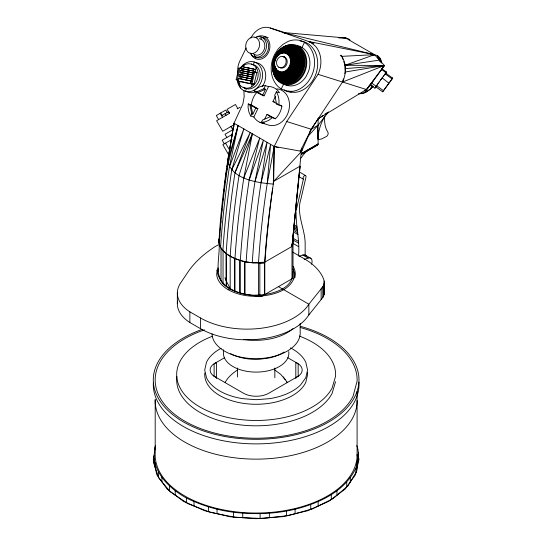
<?xml version="1.0" encoding="UTF-8"?>
<svg xmlns="http://www.w3.org/2000/svg" width="546" height="546" viewBox="0 0 546 546"><rect width="100%" height="100%" fill="white"/><g stroke="black" fill="none" stroke-linecap="round" stroke-linejoin="round"><path stroke-width="0.82" d="M218.939 238.998C217.567 252.784 234.002 258.852 244.874 261.834L244.874 294.198L253.33 295.195L258.456 295.024L258.456 263.097L259.384 250.402A823.975 475.723 -60 0 1 267.192 183.736L270.625 144.369L261.022 182.91A828.05 478.078 -60 0 0 253.18 249.884L252.238 262.769L258.456 263.097L264.619 262.858L265.533 250.382A818.283 472.44 -60 0 1 271.328 197.638L273.703 181.347L274.201 146.43L286.718 121.533L318.059 74.324A24.468 19.813 -72.6 0 0 315.52 46.246L311.049 42.608L308.47 41.441L270.161 27.982A18.741 15.179 -72.6 0 0 250.901 38.084M316.496 145.359L317.588 145.024L318.106 143.864L318.113 118.823L319.335 117.711M295.209 213.029L292.206 244.56L301.624 148.137M293.004 241.298L293.004 275.955L294.976 277.095L261.916 296.178C244.785 295.871 219.833 290.39 216.96 270.222L218.755 269.192M261.916 296.178L259.828 294.97L259.828 262.606M177.559 301.112A48.458 27.976 0 0 0 189.858 322.515L200.566 328.699A65.779 37.974 0 0 0 308.859 314.885L322.863 297.433L324.133 294.178L323.99 290.922M381.456 62.954C381.654 58.988 378.453 55.235 374.515 54.675L283.012 32.501L345.557 37.954A21.506 12.415 -60 0 1 349.966 40.001M226.378 281.163L226.31 285.995L226.31 253.631M227.771 162.217L234.002 123.219L274.201 146.43L273.3 184.07C257.657 182.876 231.654 179.361 227.682 160.92L234.002 123.219L242.895 103.917L244.171 96.738L243.871 90.343M311.206 129.231L342.554 82.023A24.468 19.813 -72.6 0 0 345.277 72.011L345.079 65.254A24.468 19.813 -72.6 0 0 341.81 56.34L340.909 55.139M233.886 126.624L234.002 123.219L227.682 160.92A823.975 475.723 -60 0 0 219.874 227.593L218.946 241.837M253.856 117.021L257.883 108.674L251.385 104.928L248.246 103.945L248.075 107.48L248.894 112.032L250.716 116.039L253.856 117.021A18.7 15.145 -72.6 0 0 263.766 123.28L264.585 123.219L261.445 122.236L262.53 120.024L270.359 116.707L271.826 117.172L266.987 114.373L264.742 118.96M251.385 104.928C251.781 100.116 253.897 95.42 257.234 91.919L264.059 95.864L268.516 86.63L269.574 86.548A18.7 15.145 -72.6 0 1 279.491 92.806L276.351 91.824L274.727 95.134L276.542 103.897L281.893 106.156A18.7 15.145 -72.6 0 1 275.382 118.782L270.359 116.707M219.663 236.903L219.785 235.244M220.209 229.422L220.331 227.757M220.72 222.788L220.864 221.157M221.294 216.243L221.437 214.605M244.874 261.834L253.33 262.831L264.776 262.162L292.117 246.376L292.711 239.721M296.082 211.568C295.782 226.256 299.986 240.793 298.539 255.589M221.724 211.329L221.956 209.029M292.915 237.462L300.15 166.08L273.703 181.347L301.61 151.365L311.309 129.259L318.113 118.823L322.973 115.534M298.88 177.559L300.02 166.134M295.871 206.34L298.662 179.525M321.137 299.583L321.137 288.895C323.642 286.534 325.054 282.76 323.737 279.429A71.26 41.141 0 0 0 304.422 258.879L292.793 252.17M153.815 461.609L153.815 457.029L155.405 445.475M154.231 458.265L153.665 462.837L158.729 478.03L170.441 491.953L187.988 503.644L210.183 512.319L235.503 517.383L262.237 518.488L288.554 515.56L312.66 508.804L332.917 498.669L347.939 485.858L356.709 471.239L358.62 455.801M356.006 472.406C355.576 463.438 360.749 454.333 356.743 445.591M292.335 244.506L293.222 241.421L293.045 238.22M296.212 210.476L303.385 179.204A2.129 1.228 -60 0 1 304.259 175.887A2.129 1.228 -60 0 1 305.985 177.109L301.03 198.526C296.014 213.418 304.559 227.607 305.153 242.328L305.153 255.767M226.488 170.891L226.836 168.523M227.068 166.946L227.423 164.585M261.022 182.91L267.055 142.308L254.968 181.627A830.664 479.586 -60 0 0 246.144 261.882L249.194 262.326M291.987 246.451L292.281 244.526L293.004 243.584L291.987 246.451L291.987 278.822M380.159 61.671L380.576 59.337L377.634 55.712L378.262 58.838M267.192 183.736L274.201 146.43L301.61 151.365L302.498 148.28M234.964 291.7L234.964 258.538A835.148 482.173 -60 0 1 243.837 177.812L252.368 133.825L234.992 172.713A835.148 482.173 -60 0 0 226.126 253.44L226.126 280.664L230.187 288.547L228.201 289.694M254.968 181.627L263.384 140.185L249.188 179.914A833.449 481.197 -60 0 0 240.329 260.456L240.336 293.4M246.144 261.882C236.479 259.794 226.024 255.938 220.584 247.126A830.664 479.586 -60 0 1 229.409 166.871L238.097 125.587L227.682 160.92M219.233 238.936L219.192 243.038M218.96 240.056L219.239 238.779M154.177 455.453L153.296 459.322L156.798 474.692L167.076 489.011L183.415 501.31L204.716 510.742L229.525 516.68L256.142 518.7L282.76 516.68L307.569 510.742L328.869 501.31L345.209 489.011L355.487 474.692L358.988 459.322L358.469 457.036L358.469 452.457M218.038 267.793L216.701 273.662A39.271 22.673 0 0 0 255.972 296.335C271 295.939 292.533 291.284 295.236 273.662A39.271 22.673 0 0 0 293.154 266.38M238.247 80.358L236.159 79.696L238.882 68.059L242.021 68.919L241.653 70.475M238.595 80.337L237.196 79.9L239.926 68.264M239.653 79.006L241.291 72.024M250.955 83.292L253.801 71.301L256.852 72.516L254.095 84.159L250.955 83.292L254.095 84.159M251.999 83.497L254.764 71.854L253.801 71.301M259.821 263.056L264.619 262.79M237.694 80.33A12.531 10.149 -72.6 0 0 239.401 84.418C241.994 88.397 247.584 89.38 251.535 86.869L252.191 84.139L237.96 81.026L238.616 78.296L252.143 81.19M251.788 79.061L239.107 76.263L239.585 74.256L251.72 76.713L251.235 78.713L252.634 79.15M240.056 72.29L240.52 70.352L252.655 72.809L252.191 74.741L240.056 72.29L252.791 75.095M254.381 71.396L240.977 68.455L241.462 66.455L255.685 69.56L243.55 67.11L244.035 65.111C247.98 62.606 253.569 63.582 256.163 67.561A12.531 10.149 -72.6 0 1 251.535 86.869M239.401 84.418L240.056 81.688M245.72 79.969L240.711 78.952L241.202 76.918M246.219 73.533L248.314 74.195L247.741 76.14L241.68 74.918L242.151 72.946M247.338 69.738L249.433 70.393L248.874 72.277L242.615 71.014L243.072 69.11M252.191 84.139L250.095 83.483L250.75 80.747M256.163 67.561L255.2 71.56L253.112 70.905L253.59 68.905M249.188 179.914L259.712 138.07L243.83 177.812M238.097 125.587L228.044 163.868A828.05 478.078 -60 0 0 220.202 230.842L219.26 243.728L220.318 246.444M343.386 78.945L342.554 82.023L384.404 65.5L374.515 54.675L345.557 37.954L338.773 37.654M344.854 73.553L345.277 72.011L345.079 65.254L343.721 61.541M238.309 81.579L237.312 79.771C237.469 84.787 240.622 89.81 245.536 91.353L246.355 88.589L244.26 87.926M254.211 61.944L253.399 64.708L251.303 64.053M222.898 250.389A833.449 481.197 -60 0 1 231.75 169.84L243.857 128.917L229.409 166.871M335.558 381.668L332.07 393.475A79.47 45.884 0 0 1 241.428 425.02A79.47 45.884 0 0 1 176.877 376.597M252.368 133.825L239.059 175.389A835.721 482.507 -60 0 0 230.187 256.176L230.187 288.547M379.893 61.432L380.576 59.337L380.999 62.667M234.992 172.713L250.198 132.576L231.75 169.84M254.825 54.75L254.108 56.6L256.197 57.255L255.617 58.756M260.927 39.114L261.65 37.264L263.745 37.92L264.332 36.425L268.202 37.64M372.133 85.435L370.475 89.114L366.53 91.926L362.599 93.537L358.954 93.83M246.13 47.973L239.892 60.906A18.509 14.988 -72.6 0 0 237.742 72.714M250.716 116.039L251.781 113.821L249.897 104.893L248.246 103.945M265.376 85.64C261.07 85.579 256.927 87.783 254.095 90.936L256.081 92.083L263.882 88.745L265.376 85.64L268.516 86.63M251.781 113.821L252.832 114.148L255.787 108.019L257.883 108.674M256.081 92.083L262.599 95.407L265.554 89.271L263.882 88.745M375.825 87.101L374.918 88.152L370.393 84.842L382.084 68.933M374.918 88.152L379.388 81.702M382.644 91.824L392.704 78.051L382.644 91.824L375.853 86.862L378.194 83.367M385.79 73.341L385.142 73.983M276.542 103.897L277.696 104.259L272.932 101.508L275.512 96.246M288.779 46.779A17.765 14.387 -72.6 0 1 302.197 67.397A17.765 14.387 -72.6 0 1 280.255 79.989L280.023 81.675L281.067 82.002L280.658 82.828M281.224 88.95A26.181 21.198 -72.6 0 1 274.556 54.586L278.194 48.949L282.828 44.444L288.145 41.394A26.181 21.198 -72.6 0 1 314.476 60.34A26.181 21.198 -72.6 0 1 291.939 91.38L286.363 91.025L281.224 88.95L283.797 83.811L286.084 85.101A20.571 16.66 -72.6 0 0 306.217 76.269L308.504 71.444A20.571 16.66 -72.6 0 0 303.46 48.423L299.645 46.273A20.571 16.66 -72.6 0 0 297.543 45.693M304.504 42.431L301.931 47.563L298.792 46.581L298.382 47.4L297.338 47.072L296.922 47.905L295.529 48.26A17.765 14.387 -72.6 0 0 272.925 65.411A17.765 14.387 -72.6 0 0 294.444 78.46A17.765 14.387 -72.6 0 0 295.529 48.26L295.052 49.222L293.625 49.645L293.182 50.532L292.656 50.368L292.253 51.181L291.728 51.017L289.476 53.105L286.725 53.754M300.307 151.14L311.309 129.259L318.134 125.157L328.535 111.896M372.058 86.159L370.475 89.114L364.564 92.731L358.783 93.721M324.795 116.25C320.85 123.089 318.216 130.815 317.956 138.745L317.492 125.239M153.815 457.029C156.019 475.819 170.912 489.359 186.582 498.129C204.143 506.62 223.239 511.971 242.738 513.103C268.263 515.021 294.608 511.855 318.141 501.481C333.961 494.778 348.641 483.756 356.006 467.826M386.077 73.068L386.759 71.949L384.302 75.068M309.862 131.368L311.309 129.259L286.718 121.533M381.094 70.154L384.404 65.5L345.079 65.254L374.515 54.675L308.47 41.441L313.124 43.516M225.143 382.309C228.132 377.061 232.644 373.123 237.64 369.874M379.081 82.084L383.599 75.942M380.603 79.982L382.145 77.887L388.786 83.101M371.498 83.401L364.564 92.731L366.414 89.524L384.404 65.5L345.386 68.591M383.231 76.481L384.862 74.276M373.587 80.439L366.414 89.524L318.113 118.823M376.713 85.524L376.119 86.268L371.594 82.965M371.3 83.791L370.393 84.842M292.206 244.56L293.004 243.584M373.034 86.166L370.475 89.114L373.102 86.384M308.463 135.79L318.134 125.157M272.242 117.793L268.625 120.454L264.667 121.99L261.445 122.236M325.061 114.121L327.143 112.715M373.055 55.542L374.515 54.675L370.359 54.122M221.587 115.718L228.685 111.623L229.62 113.24L216.619 120.748L222.7 131.272L234.097 124.693M237.169 108.886L240.144 107.166M233.749 129.211L225.007 134.255L226.877 137.496M232.616 134.186L222.181 140.206L224.283 143.851M232.05 139.367L222.829 144.69L229.156 155.651M301.972 153.18L318.106 143.864M301.904 153.535L318.038 144.219M301.795 153.849L317.929 144.533M301.406 154.252L317.779 144.806M301.447 154.341L317.588 145.024M224.556 357.705L214.121 363.732L214.121 376.453M298.164 376.276L269.362 392.902A17.977 10.381 0 0 1 242.922 392.902L214.121 376.276M295.809 377.634L299.235 375.505A16.926 9.773 0 0 0 299.235 364.503L295.809 362.367L295.809 378.487M257.76 92.608L265.554 89.271M364.885 90.179L366.414 89.524L318.059 74.324M298.955 256.313L302.791 255.002A7.112 4.102 -60 0 1 306.299 256.101M304.245 259.364L308.08 258.053A7.112 4.102 -60 0 1 311.589 264.278M345.277 72.011L384.404 65.5L381.524 69.444L386.049 72.748L385.223 73.887L392.014 78.849M345.079 65.254L379.463 60.087L377.634 55.712M317.806 139.749L321.58 138.977L326.651 136.384A2.696 1.556 -60 0 0 328.003 132.507L326.849 130.33A36.091 20.837 -60 0 1 324.72 116.271M340.26 55.644L341.81 56.34L374.515 54.675L372.809 54.648M258.456 295.024C271.847 294.587 293.898 288.82 292.936 271.969M338.745 37.851L345.557 37.954M250.716 262.544L252.238 262.769M242.021 68.919L238.882 68.059M236.159 79.696L237.196 79.9M251.467 64.319L254.067 64.844A12.531 10.149 -72.6 0 1 259.841 78.658A12.531 10.149 -72.6 0 1 248.28 88.978L245.68 88.452A12.531 10.149 -72.6 0 1 243.366 87.121M240.977 68.455L253.112 70.905M250.341 72.577L253.283 73.171M248.498 76.297L252.293 77.061M239.107 76.263L251.235 78.713M251.269 81.088L246.56 80.139L247.154 78.119L245.058 77.464M237.96 81.026L250.095 83.483M259.282 38.677L261.002 39.128A8.415 6.811 -72.6 0 1 264.469 48.676A8.415 6.811 -72.6 0 1 256.477 55.187L254.757 54.73A8.415 6.811 -72.6 0 1 253.248 53.74M283.012 32.501L285.34 33.135M270.161 27.982L285.961 32.951M308.47 41.441L313.998 43.175M283.913 56.955L284.957 57.289M278.794 67.185L279.839 67.513M278.071 71.048L279.511 73.014L279.231 74.788L279.75 74.952L279.347 75.757L279.873 75.921L279.463 76.733L279.989 76.897L279.545 77.785L280.071 77.948L279.689 78.706L280.214 78.87L279.736 79.825L280.255 79.989M247.925 67.759L250.013 68.414M241.462 66.455L242.854 66.892M254.764 71.854L256.852 72.516M246.785 71.622L248.874 72.277M240.52 70.352L242.615 71.014M245.645 75.484L247.741 76.14M239.585 74.256L241.68 74.918M288.124 91.141L291.264 92.124M244.465 79.477L245.864 79.914M238.616 78.296L240.711 78.952M243.666 82.18L245.761 82.842M254.095 90.936L256.449 91.673M262.599 95.407L264.059 95.864M272.932 101.508L274.918 102.129M249.897 104.893L255.787 108.019M266.987 114.373L275.382 118.782M259.923 122.331L267.253 124.638A18.7 15.145 -72.6 0 0 288.711 110.845A18.7 15.145 -72.6 0 0 276.904 88.855M274.201 146.43L278.167 147.673M254.921 56.634L256.92 57.603A10.47 8.483 -72.6 0 0 267.629 51.31A10.47 8.483 -72.6 0 0 265.022 38.541L263.022 37.572A10.47 8.483 -72.6 0 0 260.817 37.285M279.525 67.356L280.624 67.916A5.794 4.696 -72.6 0 0 286.589 64.564A5.794 4.696 -72.6 0 0 285.271 57.446L284.179 56.88A5.794 4.696 -72.6 0 0 282.958 56.695M216.475 377.634L213.049 375.505A16.926 9.773 0 0 1 213.049 364.503L216.475 362.367L216.475 378.487M279.607 81.183L283.251 83.238A19.636 15.902 -72.6 0 0 303.678 72.563A19.636 15.902 -72.6 0 0 299.843 48.225L296.198 46.171A19.636 15.902 -72.6 0 0 290.704 45.407M279.798 104.948L281.893 106.156M300.163 150.525L301.61 151.365M299.802 172.229L305.664 175.614M299.713 177.088L303.385 179.204M294.765 225.218L296.969 226.488M294.287 226.385L297.215 228.078M293.782 227.566L297.447 229.682M293.987 229.19L297.652 231.306M294.171 230.835L297.836 232.951M294.335 232.487L298 234.603M293.304 238.411L298.444 241.373M292.629 239.714L298.498 243.1M292.67 243.209L298.539 246.594M305.685 255.351L310.974 258.401M302.791 255.002L308.08 258.053M278.446 286.636L308.859 304.197L308.859 314.885M216.96 270.222L218.434 271.075M287.728 357.705L298.164 363.732L298.164 376.453M218.386 244.908A34.132 19.704 0 0 0 212.333 248.471A144.062 83.176 0 0 0 187.155 273.259L180.644 282.924A48.458 27.976 0 0 0 189.858 311.827L200.566 318.011A65.779 37.974 0 0 0 308.859 304.197L322.863 286.746L322.863 297.433M292.117 246.376C291.277 243.543 294.096 241.004 293.025 238.111M278.173 74.747L280.651 76.46A14.025 11.357 -72.6 0 0 295.557 70.1A14.025 11.357 -72.6 0 0 293.946 52.355L291.468 50.648A14.025 11.357 -72.6 0 0 285.599 49.925M274.645 369.874L280.862 374.495L285.224 379.641M382.029 68.83L386.561 72.14L385.817 73.184L392.608 78.146M376.59 85.674L383.381 90.636M278.562 74.072L280.241 75.307A13.09 10.599 -72.6 0 0 294.233 69.792A13.09 10.599 -72.6 0 0 293.106 53.139L290.841 51.467A13.09 10.599 -72.6 0 0 288.206 50.607M283.244 376.883L287.141 382.309M286.37 381.238L287.251 382.466M237.776 108.531L235.442 104.484L227.129 109.282L229.463 113.329M227.361 112.749L225.798 110.046L216.312 115.527L218.646 119.574M225.116 113.677L226.051 115.302M230.917 126.529L232.787 129.771M220.666 113.015L222.065 115.445M220.188 113.288L222.522 117.335M225.559 143.12L229.777 150.423M293.025 268.994L294.765 273.669L294.976 277.095M224.952 277.709L226.126 280.664M238.643 82.187L240.493 88.008M341.81 56.34L342.902 59.309M250.948 105.228L252.832 114.148M381.477 61.425L381.627 62.858M300.15 323.409L300.204 332.575A44.103 25.437 -0.4 0 1 256.907 358.647A44.103 25.437 -0.4 0 1 212.019 333.859M357.227 462.482L357.227 467.062M357.091 391.557L357.091 456.074M350.314 477.32L350.314 481.9M346.737 482.302L346.737 486.882M336.984 490.622L336.984 495.202M331.299 494.901L331.299 499.481M324.153 281.047L324.228 293.366M324.133 283.49L324.133 294.178M323.955 284.302L323.955 294.99M323.696 285.108L323.696 295.796M323.348 285.899L323.348 296.587M318.141 501.481L318.141 506.06M310.735 504.763L310.735 509.343M295.079 509.152L295.079 513.731M286.452 511.213L286.452 515.793M274.843 368.031L274.843 377.757M269.355 513.117L269.355 517.697M264.776 262.162L264.776 294.533M264.619 262.858L264.619 294.622M260.101 513.82L260.101 518.4M244.745 261.807L244.745 294.178C236.452 292.642 228.228 289.346 222.345 283.108C213.82 270.55 221.185 253.781 218.659 239.769M242.738 513.103L242.738 517.683M239.482 260.299L239.482 292.67M237.442 368.031L237.442 376.986M234.603 258.415L234.603 290.786M233.483 512.394L233.483 516.98M223.416 349.815L223.416 353.207A32.726 18.892 0 0 0 257.569 372.085A32.726 18.892 0 0 0 288.745 351.563M223.041 250.812L223.041 283.176M221.021 248.45L221.021 280.821M217.567 269.656L217.567 271.348M217.035 509.111L217.035 513.69M208.408 507.043L208.408 511.629M200.566 318.011L200.566 328.699M193.994 501.412L193.994 505.992M189.858 311.827L189.858 322.515M186.582 498.129L186.582 502.709M177.341 292.997L177.341 303.685M175.191 490.533L175.191 495.12M169.506 486.261L169.506 490.84M161.903 477.218L161.903 481.797M158.326 472.235L158.326 476.822M155.057 447.003L155.057 449.29M155.037 462.373L155.037 466.953M204.791 373.041A51.426 29.689 0 0 0 248.102 403.91A51.426 29.689 0 0 0 305.815 382.268L307.569 374.583A51.426 29.689 0 0 0 307.412 372.263M221.157 348.246A51.426 29.689 0 0 0 206.47 362.319L204.716 370.004L206.47 377.689A51.426 29.689 0 0 0 242.834 398.682L256.142 399.692L269.451 398.682A51.426 29.689 0 0 0 300.675 384.848L305.815 377.689L307.569 370.004L305.815 362.319A51.426 29.689 0 0 0 290.417 347.87M212.551 336.22A79.47 45.884 0 0 0 208.367 411.247A79.47 45.884 0 0 0 332.07 388.131L335.558 376.324A79.47 45.884 0 0 0 299.29 336.049M204.416 329.859A100.976 58.299 0 0 0 194.328 426.023A100.976 58.299 0 0 0 353.057 396.3L357.091 381.265A100.976 58.299 0 0 0 300.129 327.45M357.118 400.587A100.976 58.299 0 0 1 255.214 459.138A100.976 58.299 0 0 1 155.194 399.508L155.194 453.405A100.976 58.299 0 0 0 255.214 513.035A100.976 58.299 0 0 0 357.118 454.484M358.906 382.07A102.846 59.377 0 0 1 256.845 443.884A102.846 59.377 0 0 1 153.33 382.882M300.443 326.337A102.846 59.377 0 0 1 338.841 415.226A102.846 59.377 0 0 1 180.385 420.086A102.846 59.377 0 0 1 202.259 329.347M264.906 262.087A974.494 562.626 -60 0 1 272.727 188.172M226.153 174.31A974.494 562.626 -60 0 1 226.344 172.802M226.645 170.536A974.494 562.626 -60 0 1 226.843 169.028M227.15 166.755A974.494 562.626 -60 0 1 227.354 165.247M222.802 200.703A819.164 472.945 -60 0 1 222.98 199.051M223.348 195.741A819.164 472.945 -60 0 1 223.539 194.083M223.826 191.598A819.164 472.945 -60 0 1 224.119 189.107M224.42 186.609A819.164 472.945 -60 0 1 224.624 184.951M224.938 182.453A819.164 472.945 -60 0 1 225.259 179.948M225.478 178.283A819.164 472.945 -60 0 1 225.805 175.805M226.03 174.16A819.164 472.945 -60 0 1 226.365 171.683M292.963 328.603A44.103 25.437 -0.4 0 1 243.646 339.359M284.132 351.986A37.401 21.574 -0.4 0 1 268.898 358.026L259.37 359.275A37.401 21.574 -0.4 0 1 230.617 353.672M300.15 40.97A26.181 21.198 -72.6 0 1 317.547 66.585A26.181 21.198 -72.6 0 1 295.079 92.37L289.503 92.015A26.181 21.198 -72.6 0 1 284.364 89.933M301.017 158.06A22.7 13.104 -60 0 1 306.9 151.065M307.985 150.13A22.7 13.104 -60 0 1 309.084 149.27M255.753 62.613A15.336 12.415 -72.6 0 1 265.179 71.56A15.336 12.415 -72.6 0 1 262.162 86.725M256.524 91.53A15.336 12.415 -72.6 0 1 246.43 91.394M256.729 36.964A11.998 9.719 -72.6 0 1 269.226 41.96A11.998 9.719 -72.6 0 1 264.018 57.719A11.998 9.719 -72.6 0 1 251.071 54.095M250.321 53.037A10.47 8.483 -72.6 0 0 252.825 55.979L254.825 56.948A10.47 8.483 -72.6 0 0 265.533 50.655A10.47 8.483 -72.6 0 0 262.926 37.886L260.933 36.916A10.47 8.483 -72.6 0 0 254.996 37.694M240.609 68.161A12.531 10.149 -72.6 0 1 244.035 65.111M240.274 68.202A15.336 12.415 -72.6 0 1 256.975 63.199A15.336 12.415 -72.6 0 1 261.2 81.818A15.336 12.415 -72.6 0 1 245.536 91.353M237.401 75.594A15.336 12.415 -72.6 0 1 237.722 74.017M274.42 64.435A10.285 8.326 -72.6 0 0 276.89 70.53L278.658 71.881A10.285 8.326 -72.6 0 0 289.68 67.718A10.285 8.326 -72.6 0 0 288.95 54.6L287.189 53.249A10.285 8.326 -72.6 0 0 274.474 62.462M275.211 66.51A10.285 8.326 -72.6 0 0 277.416 70.7L279.183 72.045A10.285 8.326 -72.6 0 0 290.206 67.881A10.285 8.326 -72.6 0 0 289.476 54.764L287.708 53.419A10.285 8.326 -72.6 0 0 283.449 52.675M281.245 53.337A10.285 8.326 -72.6 0 1 282.705 52.826M277.313 77.505A17.765 14.387 -72.6 0 1 275.102 74.113M274.822 73.478A17.765 14.387 -72.6 0 1 274.119 71.458M278.201 52.846A17.765 14.387 -72.6 0 1 279.702 51.208M282.029 49.297A17.765 14.387 -72.6 0 1 283.47 48.423M278.59 76.945A15.895 12.872 -72.6 0 0 279.682 77.778L282.753 79.163A15.895 12.872 -72.6 0 0 298.867 69.199A15.895 12.872 -72.6 0 0 294.533 49.986L290.943 48.43A15.895 12.872 -72.6 0 0 274.829 58.395A15.895 12.872 -72.6 0 0 279.163 77.607L282.227 78.999A15.895 12.872 -72.6 0 0 298.341 69.035A15.895 12.872 -72.6 0 0 294.007 49.822M275.901 73.642A15.895 12.872 -72.6 0 1 275.239 72.318M274.679 60.524A15.895 12.872 -72.6 0 1 275.512 58.176M285.34 48.744A15.895 12.872 -72.6 0 1 286.718 48.41M288.097 48.253A15.895 12.872 -72.6 0 1 291.462 48.594M279.422 72.98A11.22 9.084 -72.6 0 1 276.208 69.219M280.275 53.89A11.22 9.084 -72.6 0 1 281.975 52.866M282.562 52.607A11.22 9.084 -72.6 0 1 287.367 52.218M274.986 74.884A18.7 15.145 -72.6 0 0 278.801 79.866L282.227 81.914A18.7 15.145 -72.6 0 0 301.808 72.202A18.7 15.145 -72.6 0 0 298.56 48.881L295.127 46.833A18.7 15.145 -72.6 0 0 289.653 45.994M282.036 48.819A18.7 15.145 -72.6 0 1 283.278 48.021M283.913 47.673A18.7 15.145 -72.6 0 1 287.223 46.39M276.631 73.853A14.96 12.114 -72.6 0 0 278.883 76.276L281.654 77.839A14.96 12.114 -72.6 0 0 297.222 69.704A14.96 12.114 -72.6 0 0 294.287 51.16L291.516 49.597A14.96 12.114 -72.6 0 0 285.162 49.399M280.849 51.577A14.96 12.114 -72.6 0 1 282.029 50.778M282.63 50.43A14.96 12.114 -72.6 0 1 284.527 49.597M276.215 75.13A16.83 13.63 -72.6 0 0 278.678 77.935L281.75 79.798A16.83 13.63 -72.6 0 0 299.399 71.178A16.83 13.63 -72.6 0 0 296.587 50.15L293.516 48.287A16.83 13.63 -72.6 0 0 287.128 47.679M275.812 74.474A16.83 13.63 -72.6 0 1 274.529 71.56M283.538 48.908A16.83 13.63 -72.6 0 1 285.681 48.041M272.788 69.431A20.571 16.66 -72.6 0 0 279.129 81.968L282.944 84.118A20.571 16.66 -72.6 0 0 304.347 72.939A20.571 16.66 -72.6 0 0 300.32 47.441L296.505 45.291A20.571 16.66 -72.6 0 0 276.774 53.488M274.085 58.948A20.571 16.66 -72.6 0 1 274.938 56.811M276.249 69.008A9.814 7.951 -72.6 0 0 277.682 70.652L279.47 71.744A9.814 7.951 -72.6 0 0 289.776 66.755A9.814 7.951 -72.6 0 0 288.165 54.477L286.377 53.385A9.814 7.951 -72.6 0 0 282.227 53.105M276.699 57.275A9.814 7.951 -72.6 0 1 277.709 55.951M279.061 72.365A10.749 8.709 -72.6 0 1 276.003 68.741M278.972 54.907A10.749 8.709 -72.6 0 1 279.982 54.068M282.944 52.6A10.749 8.709 -72.6 0 1 286.78 52.518L288.875 53.419A10.749 8.709 -72.6 0 1 291.98 66.339A10.749 8.709 -72.6 0 1 281.156 73.266L278.542 72.202A10.749 8.709 -72.6 0 1 274.556 64.756M280.63 73.103A10.749 8.709 -72.6 0 0 291.462 66.175A10.749 8.709 -72.6 0 0 288.349 53.255L286.261 52.355A10.749 8.709 -72.6 0 0 278.453 54.743M274.604 62.688A10.749 8.709 -72.6 0 1 274.829 61.302M274.993 60.62A10.749 8.709 -72.6 0 1 276.01 58.013M276.713 56.811A10.749 8.709 -72.6 0 1 277.532 55.719M277.307 71.976A12.155 9.842 -72.6 0 0 279.245 73.785L281.579 74.884A12.155 9.842 -72.6 0 0 293.953 67.411A12.155 9.842 -72.6 0 0 290.779 52.655L287.926 51.399A12.155 9.842 -72.6 0 0 276.235 57.439M275.894 69.56A12.155 9.842 -72.6 0 1 275.232 67.458M281.347 52.682A12.155 9.842 -72.6 0 1 283.251 51.781M283.906 51.577A12.155 9.842 -72.6 0 1 288.452 51.563M290.26 52.491A12.155 9.842 -72.6 0 1 293.434 67.247A12.155 9.842 -72.6 0 1 281.06 74.72L278.726 73.621A12.155 9.842 -72.6 0 1 274.426 65.035M274.536 62.694A12.155 9.842 -72.6 0 1 274.822 61.132M275.02 60.367A12.155 9.842 -72.6 0 1 275.873 58.142M289.039 52.976A11.22 9.084 -72.6 0 1 292.363 66.414A11.22 9.084 -72.6 0 1 281.094 73.73M275.02 67.144A11.22 9.084 -72.6 0 0 278.904 72.816L281.613 73.894A11.22 9.084 -72.6 0 0 292.881 66.578A11.22 9.084 -72.6 0 0 289.557 53.139L286.848 52.054A11.22 9.084 -72.6 0 0 277.75 55.637M274.87 66.475A11.22 9.084 -72.6 0 1 274.672 64.36M277.634 74.201A14.025 11.357 -72.6 0 1 276.235 72.277M278.392 54.347A14.025 11.357 -72.6 0 1 281.19 51.802M282.61 50.955A14.025 11.357 -72.6 0 1 284.848 50.096M277.02 72.529A13.09 10.599 -72.6 0 1 276.215 71.267M275.873 70.584A13.09 10.599 -72.6 0 1 275.095 68.359M277.771 55.576A13.09 10.599 -72.6 0 1 279.395 53.726M279.989 53.187A13.09 10.599 -72.6 0 1 281.92 51.85M282.596 51.501A13.09 10.599 -72.6 0 1 284.691 50.758M276.351 91.824A18.7 15.145 -72.6 0 1 278.753 105.173M255.767 37.483L254.047 37.032A8.415 6.811 -72.6 0 0 246.055 43.537A8.415 6.811 -72.6 0 0 249.522 53.085L251.242 53.542A8.415 6.811 -72.6 0 0 259.234 47.031A8.415 6.811 -72.6 0 0 255.767 37.483M284.227 57.118L283.128 56.552A5.794 4.696 -72.6 0 0 277.156 59.91A5.794 4.696 -72.6 0 0 278.48 67.022L279.572 67.588A5.794 4.696 -72.6 0 0 285.544 64.237A5.794 4.696 -72.6 0 0 284.227 57.118M298.792 47.898L295.147 45.844A19.636 15.902 -72.6 0 0 274.72 56.511A19.636 15.902 -72.6 0 0 278.562 80.856L282.207 82.903A19.636 15.902 -72.6 0 0 302.634 72.236A19.636 15.902 -72.6 0 0 298.792 47.898M293.768 50.996L290.991 49.433A14.96 12.114 -72.6 0 0 275.43 57.562A14.96 12.114 -72.6 0 0 278.358 76.106L281.135 77.675A14.96 12.114 -72.6 0 0 296.696 69.54A14.96 12.114 -72.6 0 0 293.768 50.996M298.034 48.717L294.608 46.669A18.7 15.145 -72.6 0 0 275.027 56.381A18.7 15.145 -72.6 0 0 278.276 79.702L281.702 81.75A18.7 15.145 -72.6 0 0 301.283 72.038A18.7 15.145 -72.6 0 0 298.034 48.717M296.062 49.986L292.99 48.123A16.83 13.63 -72.6 0 0 275.341 56.743A16.83 13.63 -72.6 0 0 278.153 77.771L281.224 79.634A16.83 13.63 -72.6 0 0 298.88 71.014A16.83 13.63 -72.6 0 0 296.062 49.986M287.64 54.313L285.851 53.221A9.814 7.951 -72.6 0 0 275.546 58.21A9.814 7.951 -72.6 0 0 277.156 70.489L278.945 71.581A9.814 7.951 -72.6 0 0 289.25 66.592A9.814 7.951 -72.6 0 0 287.64 54.313M293.427 52.191L290.95 50.485A14.025 11.357 -72.6 0 0 276.044 56.839A14.025 11.357 -72.6 0 0 277.655 74.584L280.132 76.29A14.025 11.357 -72.6 0 0 295.031 69.936A14.025 11.357 -72.6 0 0 293.427 52.191M292.581 52.976L290.315 51.304A13.09 10.599 -72.6 0 0 276.324 56.818A13.09 10.599 -72.6 0 0 277.45 73.471L279.716 75.143A13.09 10.599 -72.6 0 0 293.707 69.629A13.09 10.599 -72.6 0 0 292.581 52.976"/></g></svg>
